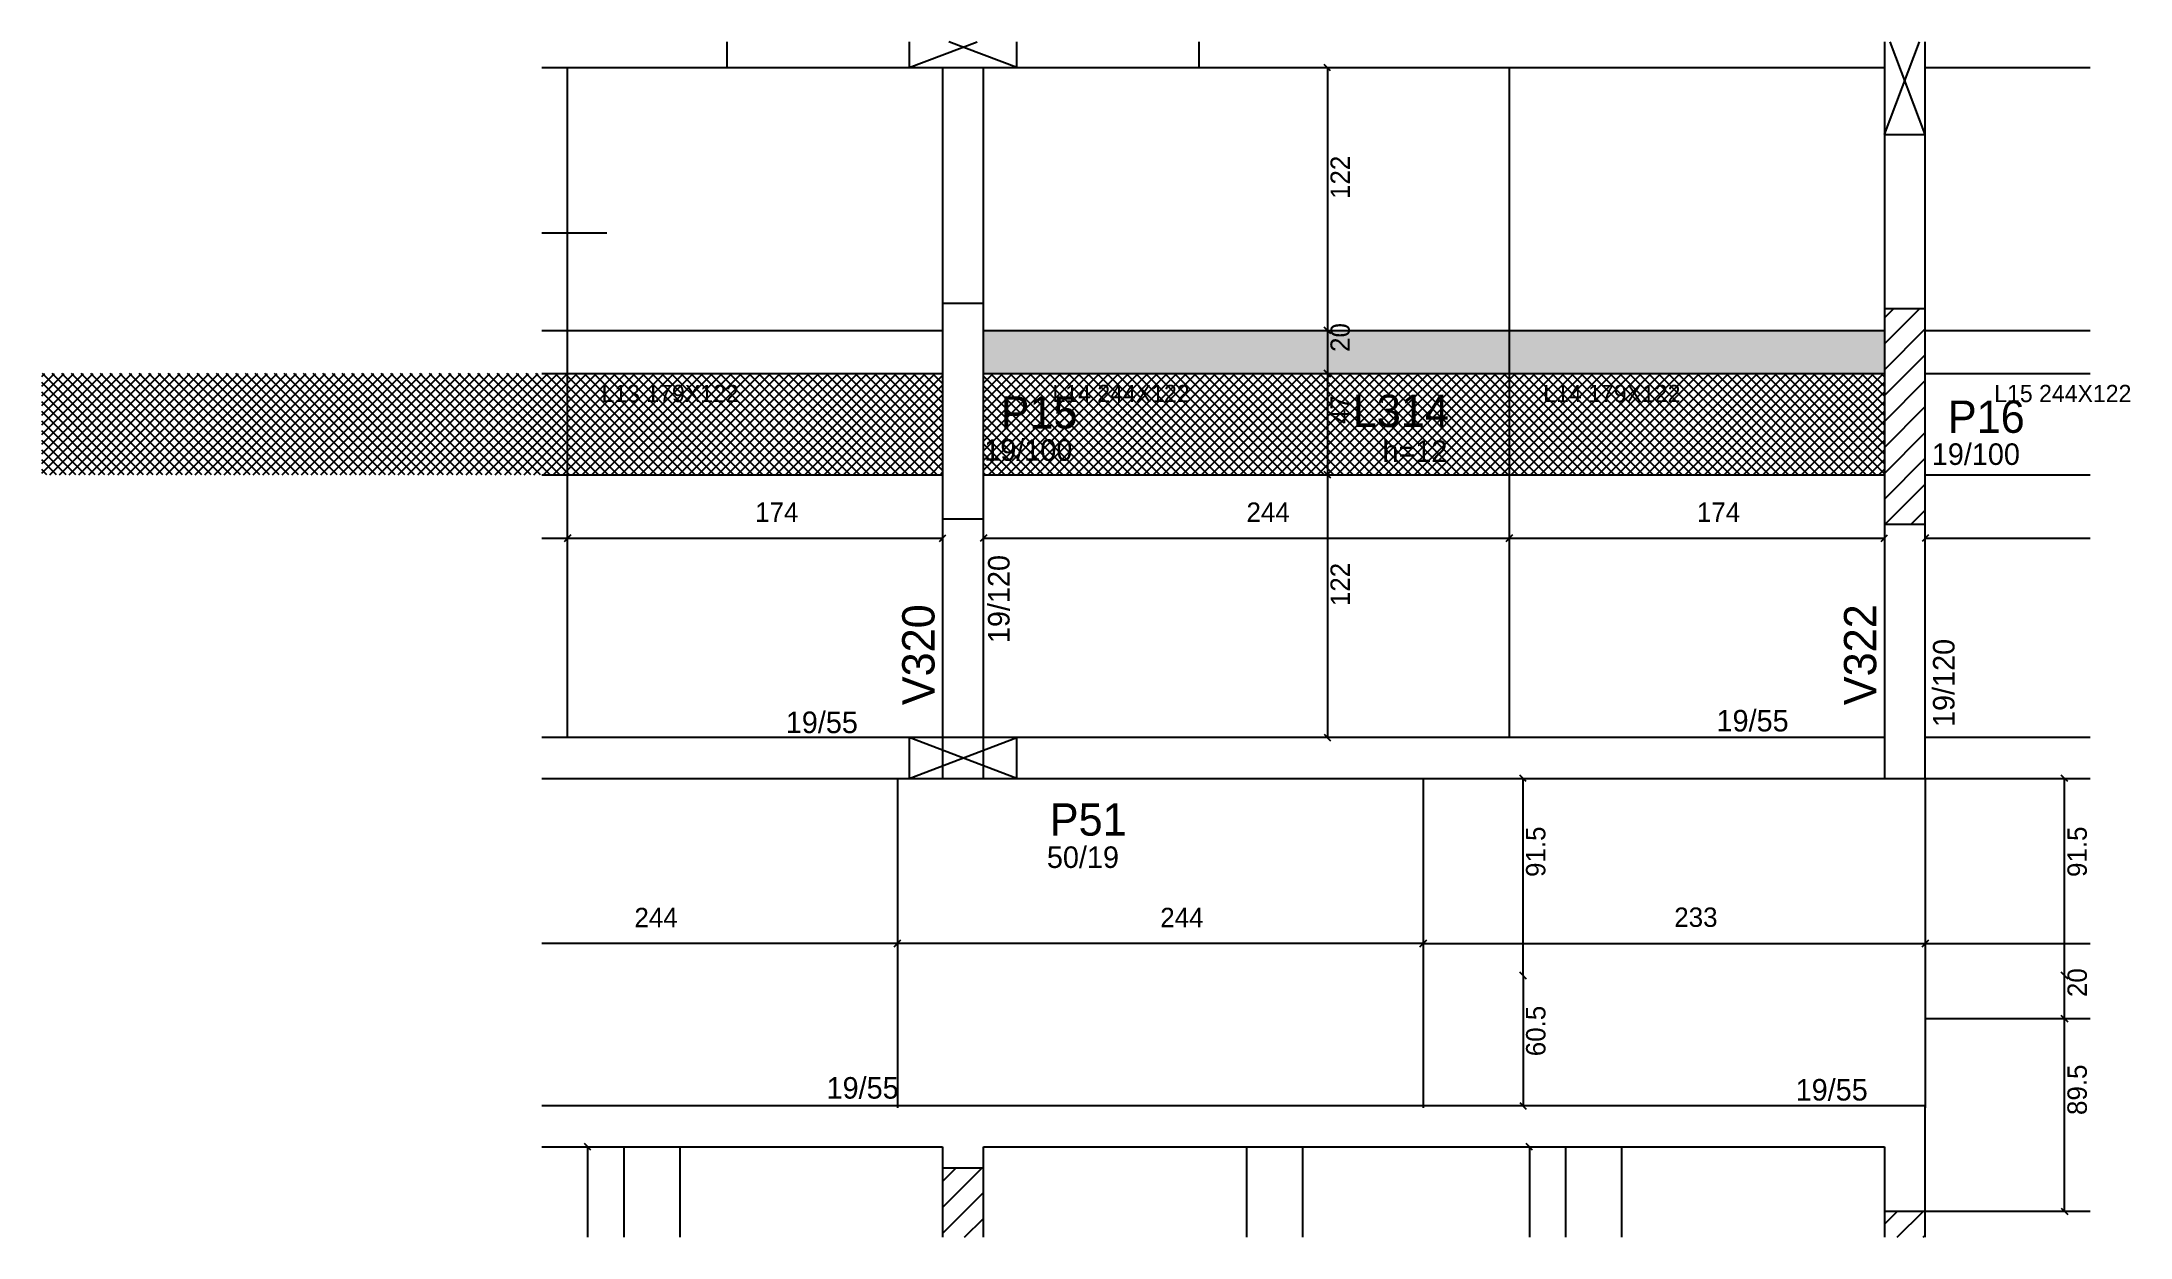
# Model space of a CAD drawing. Header units: metres. Extents: x 4478 to 5447, y 2049 to 2604.
import ezdxf

# ---------------------------------------------------------------- set-up
doc = ezdxf.new("R2010")
doc.units = ezdxf.units.M
for name, color, linetype in [('1', 7, 'Continuous'), ('3', 7, 'Continuous'), ('4', 7, 'Continuous'), ('7', 7, 'Continuous'), ('AUX00', 7, 'Continuous'), ('Hachura', 7, 'Continuous'), ('Painéis', 7, 'Continuous')]:
    doc.layers.add(name, color=color, linetype=linetype)

msp = doc.modelspace()

# ---------------------------------------------------------------- hatches: boundary and pattern name
at = {"layer": 'Hachura'}
h = msp.add_hatch(color=7, dxfattribs=at)
h.dxf.hatch_style = 1
h.paths.add_polyline_path([(4915.07, 2449.94), (5333.07, 2449.94), (5333.07, 2469.94), (4915.07, 2469.94), (4915.07, 2449.94)])
h = msp.add_hatch(dxfattribs=at)
h.set_pattern_fill('ANSI37')
h.paths.add_polyline_path([(4896.07, 2449.94), (4478.07, 2449.94), (4478.07, 2402.94), (4896.07, 2402.94), (4896.07, 2449.94)])
h = msp.add_hatch(dxfattribs=at)
h.set_pattern_fill('ANSI37')
h.paths.add_polyline_path([(5333.07, 2449.94), (4915.07, 2449.94), (4915.07, 2402.94), (5333.07, 2402.94), (5333.07, 2449.94)])

# ---------------------------------------------------------------- linework, layer by layer
at = {"layer": '1', "color": 1, "lineweight": 25}
for p, q in [((4880.57, 2591.94), (4912.15, 2603.94)), ((4930.57, 2591.94), (4898.99, 2603.94)), ((5333.07, 2560.94), (5349.41, 2603.94)), ((5352.07, 2560.94), (5335.73, 2603.94)), ((4880.57, 2261.94), (4930.57, 2280.94)), ((4930.57, 2261.94), (4880.57, 2280.94))]:
    msp.add_line(p, q, dxfattribs=at)
at = {"layer": '3', "color": 3, "lineweight": 25}
for p, q in [((4796.07, 2591.94), (4796.07, 2603.94)), ((5015.07, 2591.94), (5015.07, 2603.94)), ((4710.07, 2515.22), (4740.33, 2515.22)), ((5333.07, 2463.68), (5349.33, 2479.94)), ((5333.07, 2475.7), (5337.3, 2479.94)), ((5333.07, 2451.66), (5352.07, 2470.66)), ((5333.07, 2439.64), (5352.07, 2458.64)), ((5333.07, 2427.62), (5352.07, 2446.62)), ((5333.07, 2415.6), (5352.07, 2434.6)), ((5333.07, 2403.58), (5352.07, 2422.58)), ((5333.07, 2391.56), (5352.07, 2410.56)), ((5333.47, 2379.94), (5352.07, 2398.53)), ((5345.49, 2379.94), (5352.07, 2386.51)), ((4896.07, 2062.74), (4914.26, 2080.94)), ((4896.07, 2074.76), (4902.24, 2080.94)), ((4896.07, 2050.72), (4915.07, 2069.72)), ((4906.3, 2048.94), (4915.07, 2057.7)), ((5333.07, 2054.97), (5339.03, 2060.94)), ((5339.05, 2048.94), (5351.05, 2060.94)), ((5351.07, 2048.94), (5352.07, 2049.93))]:
    msp.add_line(p, q, dxfattribs=at)
for points in [[(4710.07, 2591.94), (4896.07, 2591.94)], [(4896.07, 2591.94), (4896.07, 2482.44)], [(4915.07, 2591.94), (5333.07, 2591.94)], [(4915.07, 2482.44), (4915.07, 2591.94)], [(5333.07, 2591.94), (5333.07, 2479.94)], [(5352.07, 2591.94), (5428.63, 2591.94)], [(5352.07, 2479.94), (5352.07, 2591.94)], [(4896.07, 2382.44), (4896.07, 2261.94)], [(4915.07, 2261.94), (4915.07, 2382.44)], [(5333.07, 2379.94), (5333.07, 2261.94)], [(5352.07, 2261.94), (5352.07, 2379.94)], [(4896.07, 2280.94), (4710.07, 2280.94)], [(5333.07, 2280.94), (4915.07, 2280.94)], [(5428.63, 2280.94), (5352.07, 2280.94)], [(4710.07, 2261.94), (4905.57, 2261.94)], [(4905.57, 2261.94), (5342.57, 2261.94)], [(5342.57, 2261.94), (5428.63, 2261.94)], [(4905.57, 2109.94), (4710.07, 2109.94)], [(5352.07, 2109.94), (4905.57, 2109.94)], [(5352.07, 2060.94), (5352.07, 2109.94)], [(4710.07, 2090.94), (4896.07, 2090.94)], [(4896.07, 2090.94), (4896.07, 2080.94)], [(4915.07, 2090.94), (5333.07, 2090.94)], [(4915.07, 2080.94), (4915.07, 2090.94)], [(5333.07, 2090.94), (5333.07, 2060.94)], [(5428.63, 2060.94), (5352.07, 2060.94)]]:
    msp.add_lwpolyline(points, dxfattribs=at)
at = {"layer": '7', "color": 7, "lineweight": 25}
for points in [[(4880.57, 2603.94), (4880.57, 2591.94)], [(4930.57, 2591.94), (4930.57, 2603.94)], [(5333.07, 2603.94), (5333.07, 2560.94)], [(5352.07, 2560.94), (5352.07, 2603.94)], [(4880.57, 2591.94), (4930.57, 2591.94)], [(5333.07, 2560.94), (5352.07, 2560.94)], [(4915.07, 2482.44), (4896.07, 2482.44)], [(4896.07, 2482.44), (4896.07, 2382.44)], [(4915.07, 2382.44), (4915.07, 2482.44)], [(5352.07, 2479.94), (5333.07, 2479.94)], [(5333.07, 2479.94), (5333.07, 2379.94)], [(5352.07, 2379.94), (5352.07, 2479.94)], [(4896.07, 2382.44), (4915.07, 2382.44)], [(5333.07, 2379.94), (5352.07, 2379.94)], [(4930.57, 2280.94), (4880.57, 2280.94)], [(4880.57, 2280.94), (4880.57, 2261.94)], [(4930.57, 2261.94), (4930.57, 2280.94)], [(4880.57, 2261.94), (4930.57, 2261.94)], [(4915.07, 2080.94), (4896.07, 2080.94)], [(4896.07, 2080.94), (4896.07, 2048.94)], [(4915.07, 2048.94), (4915.07, 2080.94)], [(5352.07, 2060.94), (5333.07, 2060.94)], [(5333.07, 2060.94), (5333.07, 2048.94)], [(5352.07, 2048.94), (5352.07, 2060.94)]]:
    msp.add_lwpolyline(points, dxfattribs=at)
at = {"layer": 'Painéis', "color": 200, "lineweight": 25}
for p, q in [((4722.07, 2280.94), (4722.07, 2591.94)), ((5159.07, 2280.94), (5159.07, 2591.94)), ((4710.07, 2469.94), (4896.07, 2469.94)), ((4915.07, 2469.94), (5333.07, 2469.94)), ((5352.07, 2469.94), (5428.63, 2469.94)), ((4710.07, 2449.94), (4896.07, 2449.94)), ((4915.07, 2449.94), (5333.07, 2449.94)), ((5352.07, 2449.94), (5428.63, 2449.94)), ((4710.07, 2402.94), (4896.07, 2402.94)), ((4915.07, 2402.94), (5333.07, 2402.94)), ((5352.07, 2402.94), (5428.63, 2402.94)), ((4875.07, 2261.94), (4875.07, 2109.01)), ((5119.07, 2261.94), (5119.07, 2109.01)), ((5352.07, 2261.94), (5352.07, 2109.01)), ((5352.07, 2150.44), (5428.63, 2150.44)), ((4748.08, 2090.94), (4748.08, 2048.94)), ((4774.08, 2090.94), (4774.08, 2048.94)), ((5037.08, 2090.94), (5037.08, 2048.94)), ((5063.08, 2090.94), (5063.08, 2048.94)), ((5185.08, 2090.94), (5185.08, 2048.94)), ((5211.08, 2090.94), (5211.08, 2048.94))]:
    msp.add_line(p, q, dxfattribs=at)
at = {"layer": 'Painéis', "color": 0, "lineweight": 25}
for p, q in [((5076.12, 2590.44), (5073.12, 2593.44)), ((5073.12, 2471.44), (5076.12, 2468.44)), ((5076.12, 2468.44), (5073.12, 2471.44)), ((5073.12, 2451.44), (5076.12, 2448.44)), ((5076.12, 2448.44), (5073.12, 2451.44)), ((5073.12, 2404.44), (5076.12, 2401.44)), ((5076.12, 2401.44), (5073.12, 2404.44)), ((4720.57, 2371.98), (4723.57, 2374.98)), ((4723.57, 2374.98), (4720.57, 2371.98)), ((4894.57, 2371.98), (4897.57, 2374.98)), ((4916.57, 2374.98), (4913.57, 2371.98)), ((5157.57, 2371.98), (5160.57, 2374.98)), ((5160.57, 2374.98), (5157.57, 2371.98)), ((5331.57, 2371.98), (5334.57, 2374.98)), ((5353.57, 2374.98), (5350.57, 2371.98)), ((5073.12, 2282.44), (5076.12, 2279.44)), ((5166.9, 2260.44), (5163.9, 2263.44)), ((5418.13, 2260.44), (5415.13, 2263.44)), ((4876.57, 2186.82), (4873.57, 2183.82)), ((4873.57, 2183.82), (4876.57, 2186.82)), ((5117.57, 2183.82), (5120.57, 2186.82)), ((5120.57, 2186.82), (5117.57, 2183.82)), ((5350.57, 2183.82), (5353.57, 2186.82)), ((5353.57, 2186.82), (5350.57, 2183.82)), ((5163.9, 2171.94), (5166.9, 2168.94)), ((5166.9, 2168.94), (5163.9, 2171.94)), ((5418.13, 2168.94), (5415.13, 2171.94)), ((5415.13, 2171.94), (5418.13, 2168.94)), ((5418.13, 2148.94), (5415.13, 2151.94)), ((5415.13, 2151.94), (5418.13, 2148.94)), ((5163.9, 2111.44), (5166.9, 2108.44)), ((4732.83, 2089.44), (4729.83, 2092.44)), ((5169.83, 2089.44), (5166.83, 2092.44)), ((5415.13, 2062.44), (5418.13, 2059.44))]:
    msp.add_line(p, q, dxfattribs=at)
at = {"layer": 'Painéis', "color": 4, "lineweight": 25}
for p, q in [((5074.62, 2591.94), (5074.62, 2469.94)), ((5074.62, 2469.94), (5074.62, 2449.94)), ((5074.62, 2449.94), (5074.62, 2402.94)), ((5074.62, 2402.94), (5074.62, 2280.94)), ((4710.07, 2373.48), (4722.07, 2373.48)), ((4722.07, 2373.48), (4896.07, 2373.48)), ((4915.07, 2373.48), (5159.07, 2373.48)), ((5159.07, 2373.48), (5333.07, 2373.48)), ((5352.07, 2373.48), (5428.63, 2373.48)), ((5165.4, 2170.44), (5165.4, 2261.94)), ((5416.63, 2170.44), (5416.63, 2261.94)), ((4875.07, 2185.32), (4710.07, 2185.32)), ((5119.07, 2185.32), (4875.07, 2185.32)), ((5119.07, 2185.32), (5352.07, 2185.32)), ((5352.07, 2185.32), (5428.63, 2185.32)), ((5165.4, 2170.44), (5165.4, 2109.94)), ((5416.63, 2150.44), (5416.63, 2170.44)), ((5416.63, 2060.94), (5416.63, 2150.44)), ((4731.33, 2090.94), (4731.33, 2048.94)), ((5168.33, 2090.94), (5168.33, 2048.94))]:
    msp.add_line(p, q, dxfattribs=at)

# ---------------------------------------------------------------- texts
at = {"layer": '3', "color": 3, "lineweight": 25}
for s, p in [('19/100', (4915.39, 2409.39)), ('h=12', (5100.19, 2408.86)), ('19/100', (5355.08, 2407.49)), ('19/55', (4823.3, 2282.98)), ('19/55', (5255.19, 2283.75)), ('50/19', (4944.46, 2220.38)), ('19/55', (4842.23, 2113.29)), ('19/55', (5291.9, 2112.41))]:
    msp.add_text(s, height=10, dxfattribs=at).set_placement(p)
for p in [(4927.14, 2324.77), (5365.62, 2285.82)]:
    msp.add_text('19/120', height=10, rotation=90, dxfattribs=at).set_placement(p)
at = {"layer": '4', "color": 4, "lineweight": 25}
for s, p in [('P15', (4923.02, 2424.39)), ('L314', (5086.39, 2425.11)), ('P16', (5362.51, 2422.38)), ('P51', (4945.79, 2235.38))]:
    msp.add_text(s, height=15, dxfattribs=at).set_placement(p)
for s, p in [('V320', (4892.32, 2295.94)), ('V322', (5329.32, 2295.94))]:
    msp.add_text(s, height=15, rotation=90, dxfattribs=at).set_placement(p)
at = {"layer": 'AUX00', "color": 7, "lineweight": 25}
for s, p in [('L13^J179X122', (4737.79, 2436.65)), ('L14^J244X122', (4947.04, 2436.65)), ('L14^J179X122', (5174.79, 2436.65)), ('L15^J244X122', (5384.04, 2436.65))]:
    msp.add_text(s, height=8, dxfattribs=at).set_placement(p)
at = {"layer": 'Painéis', "color": 240, "lineweight": 25}
for s, p in [('122', (5085.07, 2530.94)), ('20', (5085.03, 2459.94)), ('47', (5085.06, 2426.44)), ('122', (5085.07, 2341.94)), ('91.5', (5175.77, 2216.19)), ('91.5', (5427.01, 2216.19)), ('20', (5427.04, 2160.44)), ('60.5', (5175.8, 2132.98)), ('89.5', (5427.01, 2105.69))]:
    msp.add_text(s, height=9, rotation=90, dxfattribs=at).set_placement(p)
for s, p in [('174', (4809.07, 2381.04)), ('244', (5037.07, 2381.04)), ('174', (5246.07, 2381.04)), ('244', (4753.07, 2192.88)), ('244', (4997.07, 2192.88)), ('233', (5235.57, 2193.02))]:
    msp.add_text(s, height=9, dxfattribs=at).set_placement(p)

doc.saveas('drawing.dxf')
